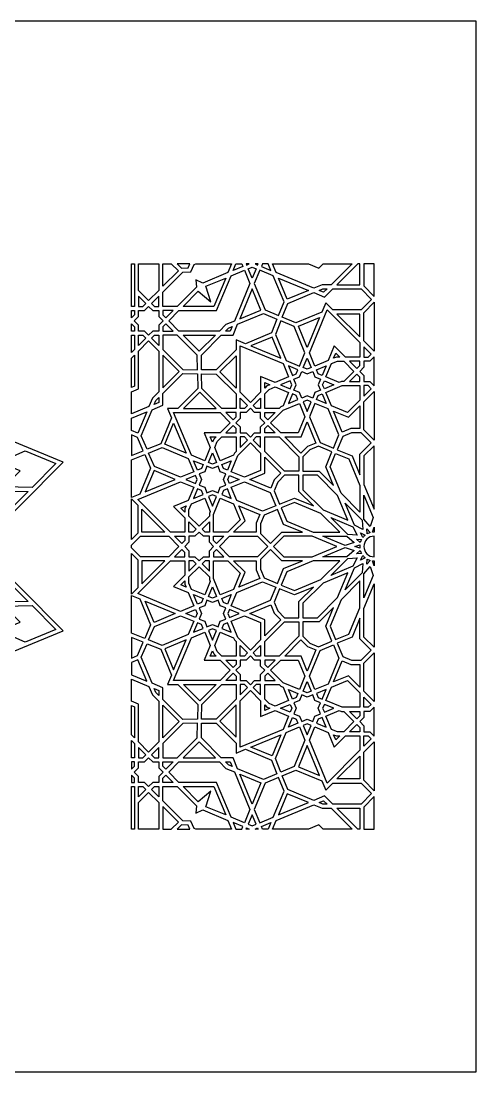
# Model space of a CAD drawing. Extents: x -172 to 1165, y -447 to 585.
# Drawn here: x 718 to 1165, y -447 to 585 of the extents above; entities that cross this region are included whole.
import ezdxf

# ---------------------------------------------------------------- set-up
doc = ezdxf.new("R2010")
doc.units = 0
doc.layers.add('DEFAULT_LAYER', color=1, linetype='CONTINUOUS')

msp = doc.modelspace()

# ---------------------------------------------------------------- linework, layer by layer
at = {"layer": 'DEFAULT_LAYER'}
for points in [[(-172.5, -446.6), (1164.8, -446.6), (1164.8, 585.1), (-172.5, 585.1)], [(829.2, 346.6), (829.2, 304.8), (826.3, 304.8), (826.3, 346.6)], [(853.2, 346.6), (853.2, 320.7), (843.2, 310.6), (833.2, 320.7), (833.2, 346.6)], [(865.3, 346.6), (872.4, 339.8), (857.2, 324.7), (857.2, 346.6)], [(924.7, 346.6), (921.1, 338.1), (896.4, 327.8), (889.7, 331.2), (890.3, 323.8), (871.4, 304.8), (857.2, 304.8), (857.2, 319), (876.8, 338.6), (884.7, 338.8), (887.9, 346), (889.5, 346.6)], [(871.1, 346.6), (875.4, 342.5), (882, 342.7), (883.8, 346.6)], [(934.7, 346.6), (935.7, 344.1), (926.3, 340.2), (929, 346.6)], [(939, 346.6), (939.4, 345.6), (941.8, 346.6)], [(941, 342), (944.9, 343.6), (948.7, 342), (944.9, 332.6)], [(947.9, 346.6), (950.3, 345.6), (950.7, 346.6)], [(955, 346.6), (954, 344.1), (963.4, 340.2), (960.7, 346.6)], [(1000.2, 346.6), (1010.4, 342.4), (1014.7, 346.6), (1043, 346.6), (1022.6, 326.2), (1013.6, 326.2), (1005.4, 322.8), (968.6, 338.1), (965, 346.6)], [(1048.6, 346.6), (1028.2, 326.2), (1050.7, 326.2), (1050.7, 346.6)], [(1054.7, 346.6), (1054.7, 325), (1064.8, 314.7), (1064.8, 346.6)], [(919.2, 287.1), (912.9, 280.8), (873, 280.8), (863, 290.8), (873, 300.8), (910, 300.8), (924.2, 335), (937.3, 340.4), (942.7, 327.3), (927.4, 290.5)], [(907.4, 304.8), (877, 304.8), (892, 319.8), (904.3, 309.4), (899.4, 324.8), (919, 332.8)], [(970.8, 296.1), (976.2, 309.4), (965.5, 335), (952.4, 340.4), (947, 327.3), (957.6, 301.7)], [(1000.2, 320.6), (979.4, 312), (970.8, 332.8)], [(932.7, 292.7), (953.5, 301.3), (944.9, 322.1)], [(1017.2, 308.6), (1013.3, 299.4), (987.8, 288.8), (974.5, 294.5), (979.9, 307.9), (1005.4, 318.5), (1016.1, 314.1), (1024.2, 322.2), (1051.9, 322.2), (1062, 311.9), (1051.9, 301.5), (1024.2, 301.5)], [(1015.1, 318.8), (1010.6, 320.6), (1014.4, 322.2), (1018.6, 322.2)], [(840.4, 307.8), (833.2, 315), (833.2, 304.8), (837.4, 304.8)], [(846, 307.8), (849, 304.8), (853.2, 304.8), (853.2, 315)], [(826.3, 300.8), (829.2, 300.8), (829.2, 296.6), (826.3, 293.7)], [(833.2, 300.8), (839.1, 300.8), (843.2, 305), (847.4, 300.8), (853.2, 300.8), (853.2, 295), (857.4, 290.8), (853.2, 286.7), (853.2, 280.8), (847.4, 280.8), (843.2, 276.6), (839.1, 280.8), (833.2, 280.8), (833.2, 286.7), (829, 290.8), (833.2, 295)], [(857.2, 300.8), (857.2, 296.6), (860.2, 293.6), (867.4, 300.8)], [(1025.6, 266.2), (1019.6, 251.8), (1006.6, 246.4), (1001.1, 259.5), (1018.6, 301.5), (1050.7, 269.4), (1050.7, 255.2), (1036.6, 255.2)], [(1064.8, 261), (1054.7, 271), (1054.7, 298.8), (1064.8, 309)], [(929.2, 272.2), (929.2, 262.2), (909.6, 242.6), (895.2, 242.8), (895, 257.2), (914.6, 276.8), (926.1, 276.8), (930.5, 287.4), (956, 298), (969.3, 292.3), (963.9, 278.9), (938.4, 268.3)], [(973, 290.8), (967.7, 277.5), (978.3, 251.8), (991.4, 246.4), (996.8, 259.5), (986.2, 285.1)], [(1011.2, 294.1), (999, 264.7), (990.4, 285.5)], [(1028.2, 297.5), (1050.7, 275), (1050.7, 297.5)], [(826.3, 287.9), (829.2, 285), (829.2, 280.8), (826.3, 280.8)], [(860.2, 288), (857.2, 285), (857.2, 280.8), (867.4, 280.8)], [(923.4, 280.8), (918.6, 280.8), (921.5, 283.7), (925.3, 285.3)], [(826.3, 276.8), (829.2, 276.8), (829.2, 262.6), (826.3, 259.7)], [(826.3, 221.1), (833.2, 224), (833.2, 261), (843.2, 271), (853.2, 261), (853.2, 221.1), (846.9, 214.8), (843.5, 206.6), (826.3, 199.4)], [(833.2, 276.8), (837.4, 276.8), (840.4, 273.8), (833.2, 266.6)], [(846, 273.8), (849, 276.8), (853.2, 276.8), (853.2, 266.6)], [(891.2, 242.8), (891, 257.2), (871.4, 276.8), (857.2, 276.8), (857.2, 262.6), (876.8, 243)], [(908.9, 276.8), (893, 260.9), (877, 276.8)], [(943.6, 266.2), (973.1, 254), (964.5, 274.8)], [(953.2, 236.2), (953.2, 220.7), (943.2, 210.6), (933.2, 220.7), (933.2, 266.2), (975.2, 248.8), (980.7, 235.7), (967.6, 230.2)], [(1027.8, 255.2), (1024.9, 254), (1027, 259.1), (1030.9, 255.2)], [(1054.7, 255.2), (1059, 255.2), (1061.9, 258.2), (1054.7, 265.4)], [(826.3, 254.1), (829.2, 257), (829.2, 226.7), (826.3, 225.5)], [(857.2, 225.1), (873.2, 241), (857.2, 257)], [(929.2, 256.5), (929.2, 224.7), (913.3, 240.6)], [(1002.9, 244.9), (999, 243.3), (995.1, 244.9), (999, 254.3)], [(1032.6, 231.2), (1030.4, 230.2), (1017.3, 235.7), (1022.7, 248.8), (1028.6, 251.2), (1034.9, 251.2), (1044.9, 241.2), (1034.9, 231.2)], [(1047.8, 244), (1050.7, 247), (1050.7, 251.2), (1040.6, 251.2)], [(1064.8, 255.3), (1060.6, 251.2), (1054.7, 251.2), (1054.7, 245.3), (1050.6, 241.2), (1054.7, 237), (1054.7, 231.2), (1060.6, 231.2), (1064.8, 227)], [(861.9, 204.8), (865.7, 195.6), (855.1, 170.1), (841.7, 164.7), (836, 178), (846.6, 203.5), (857.2, 207.9), (857.2, 219.5), (876.8, 239), (891.2, 238.8), (891.4, 224.4), (871.8, 204.8)], [(895.2, 238.8), (909.6, 238.6), (929.2, 219), (929.2, 204.8), (915, 204.8), (895.4, 224.5)], [(984.4, 237.2), (988.2, 238.8), (989.9, 242.7), (980.5, 246.6)], [(1004.4, 215), (999, 217.2), (993.6, 215), (991.3, 220.4), (985.9, 222.7), (988.1, 228.1), (985.9, 233.5), (991.3, 235.7), (993.6, 241.2), (999, 238.9), (1004.4, 241.2), (1006.6, 235.7), (1012.1, 233.5), (1009.8, 228.1), (1012.1, 222.7), (1006.6, 220.4)], [(1013.6, 237.2), (1009.7, 238.8), (1008.1, 242.7), (1017.5, 246.6)], [(1040.6, 231.2), (1050.7, 231.2), (1050.7, 235.4), (1047.8, 238.3)], [(959.4, 226.9), (957.2, 224.7), (957.2, 230.2), (962.3, 228.1)], [(982.2, 224.2), (983.8, 228.1), (982.2, 232), (972.8, 228.1)], [(1025.1, 228.1), (1015.8, 224.2), (1014.1, 228.1), (1015.8, 232)], [(1038.6, 200.8), (1022.7, 207.4), (1017.3, 220.5), (1033.4, 227.2), (1050.7, 227.2), (1050.7, 213)], [(1054.7, 227.2), (1054.7, 217), (1061.9, 224.2), (1059, 227.2)], [(877.5, 204.8), (909.4, 204.8), (893.4, 220.8)], [(973.1, 206.5), (971.4, 204.8), (957.2, 204.8), (957.2, 219), (961.7, 223.5), (967.6, 225.9), (980.7, 220.5), (975.2, 207.4)], [(980.5, 209.6), (989.9, 213.5), (988.2, 217.4), (984.4, 219)], [(1013.6, 219), (1017.5, 209.6), (1008.1, 213.5), (1009.7, 217.4)], [(1064.8, 173.8), (1054.7, 183.8), (1054.7, 211.3), (1064.8, 221.3)], [(853.2, 210.6), (848.7, 208.7), (850.3, 212.5), (853.2, 215.5)], [(940.4, 207.8), (937.4, 204.8), (933.2, 204.8), (933.2, 215)], [(953.2, 204.8), (949, 204.8), (946, 207.8), (953.2, 215)], [(990.2, 180.8), (973, 180.8), (963, 190.8), (975.3, 203.1), (991.4, 209.8), (996.8, 196.7)], [(995.1, 211.3), (999, 201.9), (1002.9, 211.3), (999, 212.9)], [(1006.6, 209.8), (1001.1, 196.7), (1011.7, 171.3), (1024.8, 165.8), (1030.2, 178.9), (1019.6, 204.3)], [(1041.7, 185), (1033.4, 181.5), (1024.9, 202.2), (1039.5, 196.1), (1050.7, 207.3), (1050.7, 185)], [(826.3, 195.1), (841.3, 201.4), (832.7, 180.5), (826.3, 183.2)], [(897.8, 180.8), (903.8, 166.4), (898.3, 153.4), (885.3, 158.8), (867.8, 200.8), (913.4, 200.8), (923.4, 190.8), (913.4, 180.8)], [(926.2, 193.6), (929.2, 196.6), (929.2, 200.8), (919, 200.8)], [(953.2, 180.8), (953.2, 186.7), (957.4, 190.8), (953.2, 195), (953.2, 200.8), (947.3, 200.8), (943.2, 205), (939.1, 200.8), (933.2, 200.8), (933.2, 195), (929, 190.8), (933.2, 186.7), (933.2, 180.8), (939.1, 180.8), (943.2, 176.6), (947.3, 180.8)], [(967.4, 200.8), (960.2, 193.6), (957.2, 196.6), (957.2, 200.8)], [(867.8, 190.4), (880, 160.9), (859.2, 169.6)], [(929.2, 180.8), (929.2, 185), (926.2, 188), (919, 180.8)], [(960.2, 188), (967.4, 180.8), (957.2, 180.8), (957.2, 185)], [(999.2, 167.4), (992.8, 161), (977, 176.8), (992.9, 176.8), (999, 191.5), (1007.5, 170.8)], [(826.3, 158.5), (838, 163.2), (832.3, 176.4), (826.3, 178.9)], [(907.1, 174.6), (905.9, 171.7), (903.8, 176.8), (909.4, 176.8)], [(927.5, 161), (926.6, 158.8), (913.5, 153.4), (908.1, 166.4), (910.5, 172.3), (915, 176.8), (929.2, 176.8), (929.2, 162.6)], [(933.2, 166.6), (940.4, 173.8), (937.4, 176.8), (933.2, 176.8)], [(946, 173.8), (953.2, 166.6), (953.2, 176.8), (949, 176.8)], [(957.2, 176.8), (971.4, 176.8), (990.8, 157.3), (990.8, 143.2), (976.7, 143.2), (957.2, 162.6)], [(1042.5, 181), (1033.9, 177.4), (1028.4, 164.3), (1043.1, 158.3), (1050.7, 139.7), (1050.7, 159.8), (1061.9, 171), (1051.9, 181)], [(843.2, 161), (856.5, 166.3), (882.2, 155.7), (887.6, 142.6), (874.5, 137.2), (848.9, 147.8)], [(953.2, 143.8), (937.3, 137.2), (924.2, 142.6), (930.9, 158.7), (943.2, 171), (953.2, 161)], [(1001.5, 164), (994.8, 157.3), (994.8, 143.2), (1010.7, 143.2), (1024.8, 129), (1017.2, 147.5), (1023.2, 162.1), (1010.1, 167.6)], [(1064.8, 168.1), (1054.7, 158.1), (1054.7, 130.1), (1064.8, 105.9)], [(752.2, 150.6), (728.9, 127.3), (701.2, 127.9), (716.9, 143.5), (696.4, 152), (721.8, 163.2)], [(826.3, 154.2), (839.5, 159.5), (845.2, 146.2), (834.6, 120.7), (826.3, 117.2)], [(909.8, 151.8), (905.9, 150.2), (902, 151.8), (905.9, 161.2)], [(966.6, 134.8), (963.2, 126.5), (942.6, 135), (957.2, 141.1), (957.2, 157), (973, 141.2)], [(1050.7, 103.1), (1032.2, 121.6), (1021.5, 147.5), (1026.9, 160.6), (1040, 155.2), (1050.7, 129.3)], [(896.8, 149.7), (895.2, 145.8), (891.3, 144.2), (887.4, 153.5)], [(919, 129.6), (916.8, 135), (919, 140.5), (913.6, 142.7), (911.4, 148.1), (905.9, 145.9), (900.5, 148.1), (898.3, 142.7), (892.8, 140.5), (895.1, 135), (892.8, 129.6), (898.3, 127.4), (900.5, 122), (905.9, 124.2), (911.4, 122), (913.6, 127.4)], [(924.4, 153.5), (920.6, 144.2), (916.7, 145.8), (915, 149.7)], [(839.9, 122.8), (869.3, 135), (848.5, 143.7)], [(889.1, 131.2), (890.8, 135), (889.1, 138.9), (879.8, 135)], [(922.7, 138.9), (932.1, 135), (922.7, 131.2), (921.1, 135)], [(970, 132.5), (966.4, 123.9), (971.9, 110.8), (986.5, 116.8), (1005, 109.2), (990.8, 123.4), (990.8, 139.2), (976.7, 139.2)], [(1038.9, 95.2), (1028.8, 119.3), (1009, 139.2), (994.8, 139.2), (994.8, 125), (1014.7, 105.2)], [(725, 123.4), (684.9, 83.3), (670.8, 83.3), (670.8, 97.4), (697.3, 124)], [(867.8, 108.4), (878.8, 97.4), (878.8, 83.3), (864.7, 83.3), (832.5, 115.5), (874.5, 132.9), (887.6, 127.5), (882.2, 114.4)], [(896.8, 120.4), (895.2, 124.3), (891.3, 125.9), (887.4, 116.5)], [(915, 120.4), (924.4, 116.5), (920.6, 125.9), (916.7, 124.3)], [(924.2, 127.5), (937.3, 132.9), (962.7, 122.3), (968.2, 109.3), (955.1, 103.8), (929.7, 114.4)], [(826.3, 116), (832.5, 109.8), (832.5, 82.2), (826.3, 76.1)], [(902.9, 101.5), (902.9, 99.1), (892.8, 89.1), (882.8, 99.1), (882.8, 105.4), (885.3, 111.3), (898.3, 116.7), (903.8, 103.6)], [(905.9, 108.9), (909.8, 118.3), (905.9, 119.9), (902, 118.3)], [(933.2, 95.4), (921, 83.3), (906.9, 83.3), (906.9, 100.7), (913.5, 116.7), (926.6, 111.3)], [(1060.8, 89), (1054.7, 96), (1054.7, 119.6), (1063.8, 97.8)], [(836.5, 105.8), (859, 83.3), (836.5, 83.3)], [(878.8, 106.2), (878.8, 103.1), (874.9, 107), (880, 109.1)], [(949, 92.3), (949, 83.3), (926.7, 83.3), (937.9, 94.5), (931.8, 109.1), (952.5, 100.6)], [(953, 91.5), (953, 82.1), (963, 72.1), (974.2, 83.3), (994.3, 83.3), (975.8, 90.9), (969.7, 105.6), (956.6, 100.1)], [(1030.9, 83.3), (1012.4, 101.8), (986.5, 112.5), (973.4, 107.1), (978.8, 94), (1004.7, 83.3)], [(1053.6, 86), (1045.3, 90.1), (1036.2, 111.9), (1052.9, 95.2)], [(890, 86.2), (887, 83.3), (882.8, 83.3), (882.8, 93.4)], [(902.9, 93.4), (902.9, 83.3), (898.7, 83.3), (895.7, 86.2)], [(1048, 80.4), (1038.8, 81.1), (1022.1, 97.8), (1043.9, 88.7)], [(907, 69.3), (902.9, 73.4), (902.9, 79.3), (897, 79.3), (892.8, 83.4), (888.7, 79.3), (882.8, 79.3), (882.8, 73.4), (878.7, 69.3), (882.8, 65.1), (882.8, 59.2), (888.7, 59.2), (892.8, 55.1), (897, 59.2), (902.9, 59.2), (902.9, 65.1)], [(826.3, 70.5), (835.2, 79.3), (863, 79.3), (873, 69.3), (863, 59.2), (835.2, 59.2), (826.3, 68)], [(878.8, 79.3), (878.8, 75.1), (875.9, 72.1), (868.7, 79.3)], [(906.9, 79.3), (917, 79.3), (909.8, 72.1), (906.9, 75.1)], [(912.7, 69.3), (922.7, 79.3), (950.2, 79.3), (960.2, 69.3), (950.2, 59.2), (922.7, 59.2)], [(1028.1, 69.3), (1004, 79.3), (975.9, 79.3), (965.9, 69.3), (975.9, 59.2), (1004, 59.2)], [(1045, 73.2), (1036.2, 70.2), (1014.4, 79.3), (1038, 79.3)], [(826.3, 62.4), (832.5, 56.3), (832.5, 28.7), (826.3, 22.5)], [(878.8, 59.2), (878.8, 63.4), (875.9, 66.4), (868.7, 59.2)], [(906.9, 59.2), (917, 59.2), (909.8, 66.4), (906.9, 63.4)], [(953, 47), (956.6, 38.4), (969.7, 32.9), (975.8, 47.6), (994.3, 55.2), (974.2, 55.2), (963, 66.4), (953, 56.4)], [(1045, 65.3), (1038, 59.2), (1014.4, 59.2), (1036.2, 68.3)], [(725, 15.1), (697.3, 14.5), (670.8, 41.1), (670.8, 55.2), (684.9, 55.2)], [(867.8, 30.1), (882.2, 24.1), (887.6, 11), (874.5, 5.6), (832.5, 23), (864.7, 55.2), (878.8, 55.2), (878.8, 41.1)], [(836.5, 32.7), (859, 55.2), (836.5, 55.2)], [(890, 52.3), (887, 55.2), (882.8, 55.2), (882.8, 45.1)], [(902.9, 45.1), (902.9, 55.2), (898.7, 55.2), (895.7, 52.3)], [(933.2, 43.1), (926.6, 27.2), (913.5, 21.8), (906.9, 37.8), (906.9, 55.2), (921, 55.2)], [(949, 46.2), (952.5, 37.9), (931.8, 29.4), (937.9, 44), (926.7, 55.2), (949, 55.2)], [(1030.9, 55.2), (1004.7, 55.2), (978.8, 44.5), (973.4, 31.4), (986.5, 26), (1012.4, 36.7)], [(1048, 58.1), (1043.9, 49.8), (1022.1, 40.7), (1038.8, 57.4)], [(1053.6, 52.5), (1052.9, 43.3), (1036.2, 26.6), (1045.3, 48.4)], [(902.9, 37), (903.8, 34.9), (898.3, 21.8), (885.3, 27.2), (882.8, 33.1), (882.8, 39.4), (892.8, 49.4), (902.9, 39.4)], [(1038.9, 43.4), (1014.7, 33.3), (994.8, 13.5), (994.8, -0.7), (1009, -0.7), (1028.8, 19.2)], [(1060.8, 49.5), (1063.8, 40.7), (1054.7, 18.9), (1054.7, 42.5)], [(878.8, 32.3), (880, 29.4), (874.9, 31.5), (878.8, 35.4)], [(924.2, 11), (929.7, 24.1), (955.1, 34.7), (968.2, 29.2), (962.7, 16.2), (937.3, 5.6)], [(1050.7, 35.4), (1032.2, 16.9), (1021.5, -9), (1026.9, -22.1), (1040, -16.7), (1050.7, 9.2)], [(1064.8, -29.6), (1054.7, -19.6), (1054.7, 8.4), (1064.8, 32.6)], [(826.3, 21.3), (834.6, 17.8), (845.2, -7.7), (839.5, -21), (826.3, -15.7)], [(896.8, 18.1), (895.2, 14.2), (891.3, 12.6), (887.4, 22)], [(905.9, 29.6), (909.8, 20.2), (905.9, 18.6), (902, 20.2)], [(915, 18.1), (924.4, 22), (920.6, 12.6), (916.7, 14.2)], [(970, 6), (976.7, -0.7), (990.8, -0.7), (990.8, 15.1), (1005, 29.3), (986.5, 21.7), (971.9, 27.7), (966.4, 14.6)], [(752.2, -12.1), (721.8, -24.7), (696.4, -13.5), (716.9, -5), (701.2, 10.6), (728.9, 11.2)], [(839.9, 15.7), (869.3, 3.5), (848.5, -5.2)], [(919, 8.9), (913.6, 11.1), (911.4, 16.5), (905.9, 14.3), (900.5, 16.5), (898.3, 11.1), (892.8, 8.9), (895.1, 3.5), (892.8, -2), (898.3, -4.2), (900.5, -9.6), (905.9, -7.4), (911.4, -9.6), (913.6, -4.2), (919, -2), (916.8, 3.5)], [(966.6, 3.7), (973, -2.7), (957.2, -18.5), (957.2, -2.6), (942.6, 3.5), (963.2, 12)], [(843.2, -22.5), (848.9, -9.3), (874.5, 1.3), (887.6, -4.1), (882.2, -17.2), (856.5, -27.8)], [(889.1, 7.4), (890.8, 3.5), (889.1, -0.4), (879.8, 3.5)], [(922.7, -0.4), (932.1, 3.5), (922.7, 7.4), (921.1, 3.5)], [(953.2, -5.3), (953.2, -22.5), (943.2, -32.5), (930.9, -20.2), (924.2, -4.1), (937.3, 1.3)], [(1001.5, -25.5), (1010.1, -29.1), (1023.2, -23.6), (1017.2, -9), (1024.8, 9.5), (1010.7, -4.7), (994.8, -4.7), (994.8, -18.8)], [(896.8, -11.2), (895.2, -7.3), (891.3, -5.7), (887.4, -15)], [(924.4, -15), (920.6, -5.7), (916.7, -7.3), (915, -11.2)], [(957.2, -38.3), (957.2, -24.1), (976.7, -4.7), (990.8, -4.7), (990.8, -18.8), (971.4, -38.3)], [(1042.5, -42.5), (1051.9, -42.5), (1061.9, -32.5), (1050.7, -21.3), (1050.7, -1.2), (1043.1, -19.8), (1028.4, -25.8), (1033.9, -38.9)], [(826.3, -40.4), (832.3, -37.9), (838, -24.7), (826.3, -20)], [(897.8, -42.3), (913.4, -42.3), (923.4, -52.3), (913.4, -62.3), (867.8, -62.3), (885.3, -20.3), (898.3, -14.9), (903.8, -27.9)], [(909.8, -13.3), (905.9, -11.7), (902, -13.3), (905.9, -22.7)], [(927.5, -22.5), (929.2, -24.1), (929.2, -38.3), (915, -38.3), (910.5, -33.8), (908.1, -27.9), (913.5, -14.9), (926.6, -20.3)], [(861.9, -66.3), (871.8, -66.3), (891.4, -85.9), (891.2, -100.3), (876.8, -100.5), (857.2, -80.9), (857.2, -69.4), (846.6, -65), (836, -39.5), (841.7, -26.2), (855.1, -31.6), (865.7, -57.1)], [(867.8, -51.9), (880, -22.4), (859.2, -31.1)], [(933.2, -28.1), (940.4, -35.3), (937.4, -38.3), (933.2, -38.3)], [(946, -35.3), (953.2, -28.1), (953.2, -38.3), (949, -38.3)], [(999.2, -28.9), (1007.5, -32.3), (999, -53), (992.9, -38.3), (977, -38.3), (992.8, -22.5)], [(1006.6, -71.3), (1001.1, -58.2), (1011.7, -32.8), (1024.8, -27.3), (1030.2, -40.4), (1019.6, -65.8)], [(907.1, -36.1), (909.4, -38.3), (903.8, -38.3), (905.9, -33.2)], [(953.2, -42.3), (947.3, -42.3), (943.2, -38.1), (939.1, -42.3), (933.2, -42.3), (933.2, -48.2), (929, -52.3), (933.2, -56.5), (933.2, -62.3), (939.1, -62.3), (943.2, -66.5), (947.3, -62.3), (953.2, -62.3), (953.2, -56.5), (957.4, -52.3), (953.2, -48.2)], [(1064.8, -82.8), (1054.7, -72.8), (1054.7, -45.3), (1064.8, -35.3)], [(826.3, -56.6), (841.3, -62.9), (832.7, -42), (826.3, -44.7)], [(929.2, -42.3), (929.2, -46.5), (926.2, -49.5), (919, -42.3)], [(960.2, -49.5), (967.4, -42.3), (957.2, -42.3), (957.2, -46.5)], [(990.2, -42.3), (996.8, -58.2), (991.4, -71.3), (975.3, -64.6), (963, -52.3), (973, -42.3)], [(1041.7, -46.5), (1050.7, -46.5), (1050.7, -68.8), (1039.5, -57.6), (1024.9, -63.7), (1033.4, -43)], [(826.3, -60.9), (843.5, -68.1), (846.9, -76.3), (853.2, -82.6), (853.2, -122.5), (843.2, -132.5), (833.2, -122.5), (833.2, -85.5), (826.3, -82.6)], [(926.2, -55.1), (929.2, -58.1), (929.2, -62.3), (919, -62.3)], [(967.4, -62.3), (960.2, -55.1), (957.2, -58.1), (957.2, -62.3)], [(853.2, -72.1), (853.2, -76.9), (850.3, -74), (848.7, -70.2)], [(877.5, -66.3), (909.4, -66.3), (893.4, -82.3)], [(895.2, -100.3), (895.4, -86), (915, -66.3), (929.2, -66.3), (929.2, -80.5), (909.6, -100.1)], [(940.4, -69.3), (937.4, -66.3), (933.2, -66.3), (933.2, -76.5)], [(953.2, -97.7), (967.6, -91.7), (980.7, -97.2), (975.2, -110.3), (933.2, -127.7), (933.2, -82.2), (943.2, -72.1), (953.2, -82.2)], [(953.2, -66.3), (949, -66.3), (946, -69.3), (953.2, -76.5)], [(973.1, -68), (975.2, -68.9), (980.7, -82), (967.6, -87.4), (961.7, -85), (957.2, -80.5), (957.2, -66.3), (971.4, -66.3)], [(980.5, -71.1), (989.9, -75), (988.2, -78.9), (984.4, -80.5)], [(995.1, -72.8), (999, -63.4), (1002.9, -72.8), (999, -74.4)], [(1013.6, -80.5), (1017.5, -71.1), (1008.1, -75), (1009.7, -78.9)], [(1038.6, -62.3), (1050.7, -74.5), (1050.7, -88.6), (1033.4, -88.6), (1017.3, -82), (1022.7, -68.9)], [(1004.4, -76.5), (999, -78.7), (993.6, -76.5), (991.3, -81.9), (985.9, -84.2), (988.1, -89.6), (985.9, -95), (991.3, -97.2), (993.6, -102.7), (999, -100.4), (1004.4, -102.7), (1006.6, -97.2), (1012.1, -95), (1009.8, -89.6), (1012.1, -84.2), (1006.6, -81.9)], [(1054.7, -88.6), (1054.7, -78.5), (1061.9, -85.7), (1059, -88.6)], [(826.3, -87), (829.2, -88.2), (829.2, -118.5), (826.3, -115.6)], [(857.2, -86.6), (873.2, -102.5), (857.2, -118.5)], [(929.2, -118), (929.2, -86.2), (913.3, -102.1)], [(959.4, -88.4), (962.3, -89.6), (957.2, -91.7), (957.2, -86.2)], [(982.2, -85.7), (983.8, -89.6), (982.2, -93.5), (972.8, -89.6)], [(1025.1, -89.6), (1015.8, -85.7), (1014.1, -89.6), (1015.8, -93.5)], [(1032.6, -92.6), (1034.9, -92.6), (1044.9, -102.7), (1034.9, -112.7), (1028.6, -112.7), (1022.7, -110.3), (1017.3, -97.2), (1030.4, -91.7)], [(1040.6, -92.6), (1050.7, -92.6), (1050.7, -96.9), (1047.8, -99.8)], [(1064.8, -88.5), (1060.6, -92.6), (1054.7, -92.6), (1054.7, -98.5), (1050.6, -102.7), (1054.7, -106.8), (1054.7, -112.7), (1060.6, -112.7), (1064.8, -116.8)], [(984.4, -98.7), (988.2, -100.3), (989.9, -104.2), (980.5, -108.1)], [(1013.6, -98.7), (1009.7, -100.3), (1008.1, -104.2), (1017.5, -108.1)], [(891.2, -104.3), (876.8, -104.5), (857.2, -124.1), (857.2, -138.3), (871.4, -138.3), (891, -118.7)], [(929.2, -133.7), (938.4, -129.8), (963.9, -140.4), (969.3, -153.8), (956, -159.5), (930.5, -148.9), (926.1, -138.3), (914.6, -138.3), (895, -118.7), (895.2, -104.3), (909.6, -104.1), (929.2, -123.7)], [(973, -152.3), (967.7, -139), (978.3, -113.3), (991.4, -107.9), (996.8, -121), (986.2, -146.6)], [(1002.9, -106.4), (999, -104.8), (995.1, -106.4), (999, -115.8)], [(1025.6, -127.7), (1036.6, -116.7), (1050.7, -116.7), (1050.7, -130.8), (1018.6, -163), (1001.1, -121), (1006.6, -107.9), (1019.6, -113.3)], [(1047.8, -105.5), (1050.7, -108.5), (1050.7, -112.7), (1040.6, -112.7)], [(826.3, -121.2), (829.2, -124.1), (829.2, -138.3), (826.3, -138.3)], [(908.9, -138.3), (893, -122.4), (877, -138.3)], [(943.6, -127.7), (973.1, -115.5), (964.5, -136.3)], [(1027.8, -116.7), (1030.9, -116.7), (1027, -120.6), (1024.9, -115.5)], [(1054.7, -116.7), (1059, -116.7), (1061.9, -119.7), (1054.7, -126.8)], [(1064.8, -170.5), (1054.7, -160.3), (1054.7, -132.5), (1064.8, -122.5)], [(833.2, -138.3), (837.4, -138.3), (840.4, -135.3), (833.2, -128.1)], [(846, -135.3), (849, -138.3), (853.2, -138.3), (853.2, -128.1)], [(1011.2, -155.6), (999, -126.2), (990.4, -147)], [(826.3, -149.4), (829.2, -146.5), (829.2, -142.3), (826.3, -142.3)], [(833.2, -162.3), (833.2, -156.5), (829, -152.3), (833.2, -148.2), (833.2, -142.3), (839.1, -142.3), (843.2, -138.1), (847.4, -142.3), (853.2, -142.3), (853.2, -148.2), (857.4, -152.3), (853.2, -156.5), (853.2, -162.3), (847.4, -162.3), (843.2, -166.5), (839.1, -162.3)], [(860.2, -149.5), (857.2, -146.5), (857.2, -142.3), (867.4, -142.3)], [(919.2, -148.6), (927.4, -152), (942.7, -188.8), (937.3, -201.9), (924.2, -196.5), (910, -162.3), (873, -162.3), (863, -152.3), (873, -142.3), (912.9, -142.3)], [(923.4, -142.3), (925.3, -146.8), (921.5, -145.2), (918.6, -142.3)], [(1028.2, -159), (1050.7, -136.5), (1050.7, -159)], [(932.7, -154.2), (953.5, -162.8), (944.9, -183.6)], [(1017.2, -170.1), (1024.2, -163), (1051.9, -163), (1062, -173.4), (1051.9, -183.7), (1024.2, -183.7), (1016.1, -175.6), (1005.4, -180), (979.9, -169.4), (974.5, -156), (987.8, -150.3), (1013.3, -160.9)], [(826.3, -162.3), (829.2, -162.3), (829.2, -158.1), (826.3, -155.2)], [(857.2, -162.3), (857.2, -158.1), (860.2, -155.1), (867.4, -162.3)], [(970.8, -157.5), (957.6, -163.2), (947, -188.8), (952.4, -201.9), (965.5, -196.5), (976.2, -170.8)], [(826.3, -166.3), (829.2, -166.3), (829.2, -208.1), (826.3, -208.1)], [(840.4, -169.3), (833.2, -176.5), (833.2, -166.3), (837.4, -166.3)], [(833.2, -208.1), (833.2, -182.1), (843.2, -172.1), (853.2, -182.1), (853.2, -208.1)], [(846, -169.3), (849, -166.3), (853.2, -166.3), (853.2, -176.5)], [(889.5, -208.1), (887.9, -207.5), (884.7, -200.3), (876.8, -200.1), (857.2, -180.5), (857.2, -166.3), (871.4, -166.3), (890.3, -185.3), (889.7, -192.7), (896.4, -189.3), (921.1, -199.6), (924.7, -208.1)], [(907.4, -166.3), (919, -194.3), (899.4, -186.3), (904.3, -170.9), (892, -181.3), (877, -166.3)], [(1000.2, -182.1), (979.4, -173.5), (970.8, -194.3)], [(1014.7, -208.1), (1010.4, -203.9), (1000.2, -208.1), (965, -208.1), (968.6, -199.6), (1005.4, -184.3), (1013.6, -187.7), (1022.6, -187.7), (1043, -208.1)], [(1015.1, -180.3), (1018.6, -183.7), (1014.4, -183.7), (1010.6, -182.1)], [(1064.8, -176.2), (1054.7, -186.5), (1054.7, -208.1), (1064.8, -208.1)], [(865.3, -208.1), (872.4, -201.3), (857.2, -186.1), (857.2, -208.1)], [(941, -203.4), (944.9, -205.1), (948.7, -203.4), (944.9, -194.1)], [(1048.6, -208.1), (1028.2, -187.7), (1050.7, -187.7), (1050.7, -208.1)], [(883.8, -208.1), (882, -204.2), (875.4, -204), (871.1, -208.1)], [(934.7, -208.1), (935.7, -205.6), (926.3, -201.7), (929, -208.1)], [(955, -208.1), (954, -205.6), (963.4, -201.7), (960.7, -208.1)], [(939, -208.1), (939.4, -207.1), (941.8, -208.1)], [(947.9, -208.1), (950.3, -207.1), (950.7, -208.1)]]:
    msp.add_lwpolyline(points, close=True, dxfattribs=at)
msp.add_lwpolyline([(651.2, -58.2), (759.3, -13.5), (676.6, 69.3), (759.3, 152), (651.2, 196.7)], dxfattribs=at)
for points in [[(1053.7, 78.1), (1051.4, 82.6), (1055.9, 80.4, 0.056896)], [(1057.9, 81.7), (1057.5, 86.7), (1060.9, 82.9, 0.056896)], [(1064.8, 83.4, 0.028425), (1063.2, 83.3), (1064.8, 88.1)], [(1051.1, 73.2), (1047.3, 76.5), (1052.4, 76.1, 0.056896)], [(1064.8, 79.4, 1), (1064.8, 59.1)], [(1050.7, 67.6), (1045.9, 69.3), (1050.7, 70.9, 0.056896)], [(1052.4, 62.4), (1047.3, 62), (1051.1, 65.3, 0.056896)], [(1055.9, 58.1), (1051.4, 55.9), (1053.7, 60.4, 0.056896)], [(1060.9, 55.6), (1057.5, 51.8), (1057.9, 56.8, 0.056896)], [(1063.2, 55.2, 0.028425), (1064.8, 55.1), (1064.8, 50.4)]]:
    msp.add_lwpolyline(points, format="xyb", close=True, dxfattribs=at)

doc.saveas('drawing.dxf')
